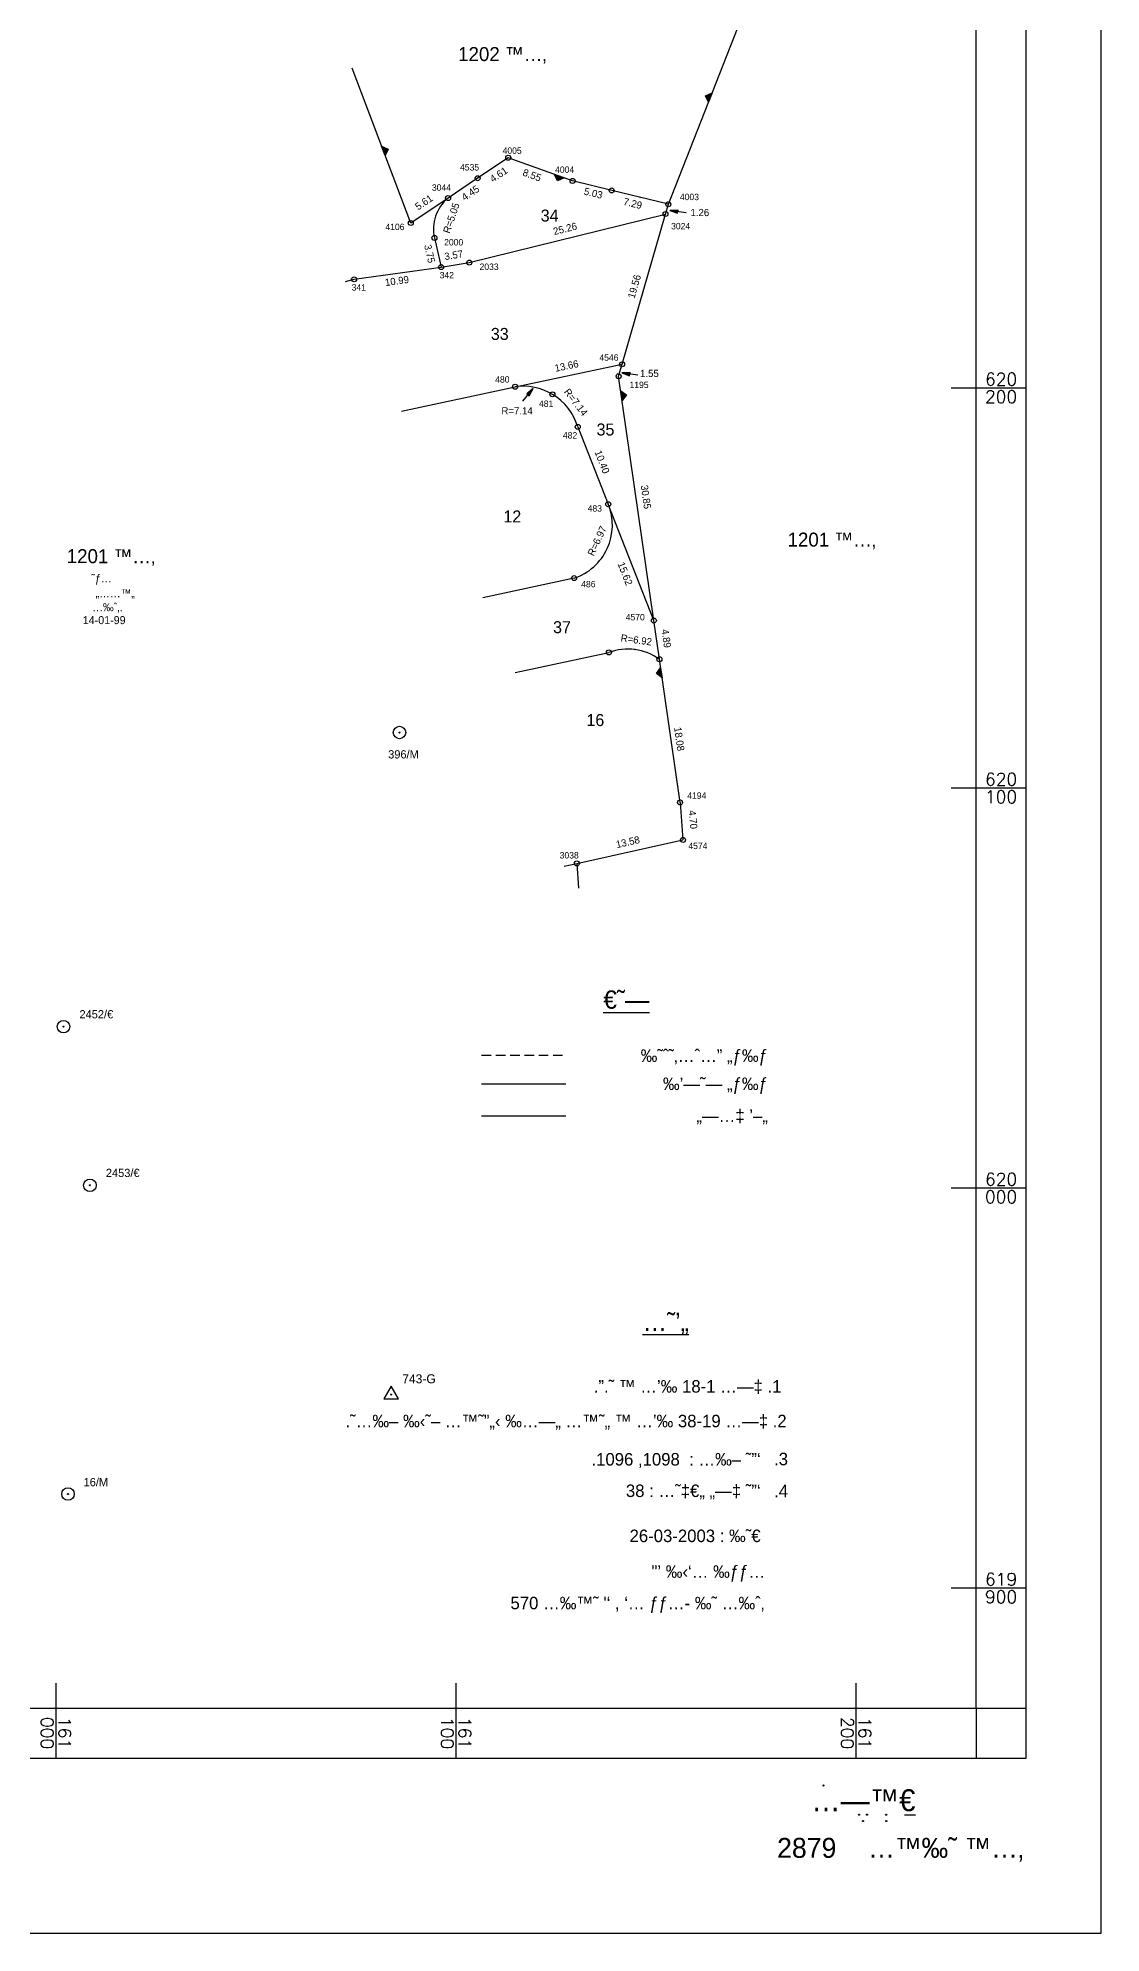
# Model space of a CAD drawing. Extents: x 160399 to 161261, y 619798 to 620526.
# Drawn here: x 160995.5 to 161261.2, y 619813.8 to 620287.5 of the extents above; entities that cross this region are included whole.
import ezdxf
from ezdxf.enums import TextEntityAlignment as Align

# ---------------------------------------------------------------- set-up
doc = ezdxf.new("R2010")
doc.units = 0
doc.header["$LTSCALE"] = 0.3749999999999999
doc.header["$MEASUREMENT"] = 0
doc.linetypes.add('HIDDEN', pattern=[9.524999999999999, 6.35, -3.175])
doc.layers.get('0').update_dxf_attribs({"linetype": 'CONTINUOUS'})
for name, color, linetype in [('DFT', 2, 'CONTINUOUS'), ('DRWP002', 2, 'CONTINUOUS'), ('DRWP007', 7, 'CONTINUOUS'), ('DRWS010', 2, 'CONTINUOUS'), ('DRWS012', 2, 'CONTINUOUS'), ('DRWT004', 2, 'CONTINUOUS'), ('FNCP002', 251, 'CONTINUOUS'), ('MGT', 25, 'CONTINUOUS'), ('PCLP001', 7, 'CONTINUOUS'), ('PCLP004', 7, 'CONTINUOUS'), ('PCLP007', 7, 'CONTINUOUS'), ('PCLS001', 2, 'CONTINUOUS'), ('PCLS004', 11, 'CONTINUOUS'), ('PCLS007', 4, 'CONTINUOUS'), ('PCLS012', 4, 'CONTINUOUS'), ('PH-RODP026', 3, 'HIDDEN'), ('SRVS001', 6, 'CONTINUOUS'), ('SRVS002', 6, 'CONTINUOUS'), ('SRVS007', 2, 'CONTINUOUS'), ('UD_PCLS008', 11, 'CONTINUOUS')]:
    doc.layers.add(name, color=color, linetype=linetype)
doc.styles.add('HEBTXT', font='hebtxt')
doc.styles.add('ME-2510', font='txt.shx', dxfattribs={"height": 3.125})
doc.styles.add('TRHEBTXT', font='hebtxt.shx')

# ---------------------------------------------------------------- blocks, each defined once
blk = doc.blocks.new('PCLS004')
blk = doc.blocks.new('SRVS002')
for radius in [1.25, 0.1]:
    blk.add_circle((0, 0), radius)
blk = doc.blocks.new('SRVS001')
blk.add_circle((0, 0), 0.1)
blk.add_3dface([(-1.472243186433546, -0.8499999999999996, -0.001), (1.472243186433545, -0.8500000000000009, -0.001), (1.040834085586084e-16, 1.7, -0.001)])
at = {"style": 'HEBTXT'}
for tag, p in [('NAME', (1.630640067418199e-16, 2.1, -0.001)), ('HEIGHT', (-3.33066907387547e-16, -3.050000000000001, -0.001))]:
    blk.add_attdef(tag, text='', height=1.8, dxfattribs=at).set_placement(p, align=Align.CENTER)
for tag, flags, p in [('KIND', 1, (-3.33066907387547e-16, -5.250000000000001, -0.001)), ('SOURCE-CODE', 9, (-3.33066907387547e-16, -7.450000000000001, -0.001)), ('MARK-CODE', 9, (-3.33066907387547e-16, -9.650000000000002, -0.001))]:
    blk.add_attdef(tag, text='', height=1.8, dxfattribs=dict(at, flags=flags)).set_placement(p, align=Align.CENTER)
blk = doc.blocks.new('PCLS008')
at = {"style": 'HEBTXT', "flags": 1}
blk.add_attdef('CAPTION', text='', height=1.5, dxfattribs=at).set_placement((-0.1651017121039331, -14.19119258294813), align=Align.CENTER)
blk = doc.blocks.new('SRVS007')
blk.add_circle((0, 0), 0.5)
at = {"style": 'HEBTXT'}
blk.add_attdef('NAME', text='', height=1.8, dxfattribs=at).set_placement((-0.01061771158461622, -2.996116567604858), align=Align.CENTER)
for tag, flags, p in [('HEIGHT', 1, (1.040834085586084e-16, -7.999999999999998, -0.001)), ('KIND', 1, (1.110223024625157e-16, -6.042079831357224, -0.001)), ('SOURCE-CODE', 9, (1.110223024625157e-16, -9.957920168642774, -0.001)), ('MARK-CODE', 9, (1.110223024625157e-16, -11.91584033728554, -0.0009999999999999998))]:
    blk.add_attdef(tag, text='', height=1.8, dxfattribs=dict(at, flags=flags)).set_placement(p, align=Align.CENTER)
blk = doc.blocks.new('PCLS007')
blk.add_circle((0, 0), 0.003125)
blk = doc.blocks.new('SU93_41L')
for points in [[(-1, 0), (0, 1), (1, 0)], [(-0.7585786437626905, 0.09999999999999998), (-7.317459302679231e-17, 0.8585786437626906), (0.7585786437626905, 0.09999999999999999)], [(-0.5171572875253809, 0.2), (-1.00281491009582e-16, 0.7171572875253809), (0.5171572875253808, 0.2)], [(-0.2757359312880714, 0.3), (-1.006676197321423e-16, 0.5757359312880714), (0.2757359312880712, 0.3)], [(-0.03431457505076198, 0.4), (-1.236166001407265e-16, 0.4343145750507619), (0.03431457505076168, 0.4000000000000001)]]:
    blk.add_lwpolyline(points, close=True)
blk = doc.blocks.new('SU93_41R')
for points in [[(1, 0), (0, -1), (-1, 0)], [(0.7585786437626905, -0.09999999999999998), (7.317459302679231e-17, -0.8585786437626906), (-0.7585786437626905, -0.09999999999999999)], [(0.5171572875253809, -0.2), (1.00281491009582e-16, -0.7171572875253809), (-0.5171572875253808, -0.2)], [(0.2757359312880714, -0.3), (1.006676197321423e-16, -0.5757359312880714), (-0.2757359312880712, -0.3)], [(0.03431457505076198, -0.4), (1.236166001407265e-16, -0.4343145750507619), (-0.03431457505076168, -0.4000000000000001)]]:
    blk.add_lwpolyline(points, close=True)
blk = doc.blocks.new('PCLS010')
blk.add_lwpolyline([(0.7499960592755787, -0.002431269442663295), (5.749996059275579, -0.002431269442663295), (3.249996059275579, 0.4975687305573367), (3.249996059275579, -0.5024312694426633), (5.749996059275579, -0.002431269442663295)])
blk.add_solid([(3.249996059275579, -0.5024312694426633), (3.249996059275579, 0.4975687305573367), (5.749996059275579, -0.002431269442663295)])
blk = doc.blocks.new('SU0_1')
at = {"color": 7, "style": 'HEBTXT'}
blk.add_text('…™‰˜ ™…‚', height=3.28, dxfattribs=at).set_placement((0, 0), align=Align.RIGHT)
blk = doc.blocks.new('SU0_3')

msp = doc.modelspace()

# ---------------------------------------------------------------- hatches: boundary and pattern name
at = {"layer": 'DRWS012'}
h = msp.add_hatch(dxfattribs=at)
h.set_pattern_fill('U', color=256, scale=100, style=0, double=1, pattern_type=0)
h.set_pattern_definition([(0, (0, 0), (0, 100), []), (90, (0, 0), (-100, 6.123031769111886e-15), [])])
h.paths.add_polyline_path([(160417.5, 619857.5), (161242.5, 619857.5), (161242.5, 620482.5), (160417.5, 620482.5)])
h.paths.add_polyline_path([(160436.25, 619876.25), (161223.75, 619876.25), (161223.75, 620463.75), (160436.25, 620463.75)], flags=16)

# ---------------------------------------------------------------- linework, layer by layer
at = {"layer": 'DRWP002'}
for points in [[(160417.5, 619857.5), (161242.5, 619857.5), (161242.5, 620482.5), (160417.5, 620482.5)], [(160430, 619870), (161230, 619870), (161230, 620470), (160430, 620470)]]:
    msp.add_lwpolyline(points, close=True, dxfattribs=at)
at = {"layer": 'DRWP002', "flags": 128}
for points in [[(161230, 619870), (161242.5, 619870)], [(161230, 619870), (161230, 619857.5)]]:
    msp.add_lwpolyline(points, dxfattribs=at)
at = {"layer": 'DRWP007'}
msp.add_lwpolyline([(160398.75, 619813.75), (161261.25, 619813.75), (161261.25, 620526.25), (160398.75, 620526.25)], close=True, dxfattribs=at)
at = {"layer": 'DRWS010', "flags": 128}
msp.add_lwpolyline([(161212.1183865264, 619843.3485519125), (161214.8802912637, 619843.3485519125)], dxfattribs=at)
at = {"layer": 'DRWS010'}
for centre in [(161191.8838428126, 619850.6526730735), (161200.7585238304, 619843.3485519125), (161201.7299166489, 619841.7590520026), (161202.7311032785, 619843.3485519125), (161207.5150723856, 619843.3485519125), (161207.5618189615, 619841.7590520026)]:
    msp.add_circle(centre, 0.1349488047126215, dxfattribs=at)
at = {"layer": 'FNCP002', "flags": 128}
msp.add_lwpolyline([(161106.4046342685, 620026.0147301216), (161127.4219480649, 620026.0147301216)], dxfattribs=at)
at = {"layer": 'PCLP001', "flags": 128}
for points in [[(161155.9943986569, 620096.401317012), (161150.8391990658, 620132.1887305188), (161149.4461543087, 620141.8592520719), (161140.6483317961, 620202.9337665809), (161141.5088522517, 620205.9112728063), (161152.3687826226, 620243.4879626741), (161153.0707255679, 620245.9167712815), (161138.9094286001, 620249.3674731164), (161129.1352900657, 620251.7491502925), (161113.05646993, 620257.55730735), (161105.4027561958, 620252.4318315864), (161098.0071873151, 620247.479228135), (161088.6848117889, 620241.2362967322), (161074.0160164456, 620279.9614034316)], [(161155.9943986569, 620096.401317012), (161156.7347768972, 620087.0270406955)], [(161106.4046342685, 620018.0404769476), (161127.4219480649, 620018.0404769476)]]:
    msp.add_lwpolyline(points, dxfattribs=at)
at = {"layer": 'PCLP004'}
for p, q in [((161103.3232754734, 620231.3444837404), (161152.3687826226, 620243.4879626741)), ((161094.6032754735, 620237.5044837403), (161096.2832754734, 620230.2044837405)), ((161074.5232754734, 620227.1644837405), (161096.2832754734, 620230.2044837405)), ((161096.2832754734, 620230.2044837405), (161103.3232754734, 620231.3444837404)), ((161072.345113629, 620226.5903605984), (161074.5232754734, 620227.1644837405)), ((161114.7632754327, 620200.304483721), (161141.5088522517, 620205.9112728063, 1998.102051808987)), ((161086.4093043962, 620194.1816282249), (161114.7632754327, 620200.304483721)), ((161130.4232754871, 620190.2844837445), (161138.0632754734, 620170.9444837405)), ((161149.4461543087, 620141.8592520719), (161138.0632754734, 620170.9444837405)), ((161129.5232754734, 620152.4644837405), (161106.6592118793, 620147.518877195)), ((161114.7628960476, 620128.8452019158), (161138.2232754735, 620133.9044837398)), ((161130.2103596364, 620081.159914715), (161156.7347768972, 620087.0270406955)), ((161127.0370651751, 620080.457990967), (161130.2103596364, 620081.159914715)), ((161130.2103596364, 620081.159914715), (161130.5832754734, 620074.9644837405))]:
    msp.add_line(p, q, dxfattribs=at)
for centre, radius, start, end in [((161104.4648153699, 620239.7073731059), 10.10458760592103, 129.7231646403467, 192.592109124493), ((161116.749437068, 620186.1612991663), 14.28196440939977, 59.00897188706187, 97.99390852652814), ((161116.7494370914, 620186.161299136), 14.2819644233364, 16.78006531535849, 59.00897202996122), ((161125.1418719667, 620165.7024808156), 13.94421970744478, 288.3130865357296, 22.08159315755561), ((161142.8746643036, 620120.8658356115), 13.84347366312503, 54.87741099085417, 109.6332783907218)]:
    msp.add_arc(centre, radius, start, end, dxfattribs=at)
at = {"layer": 'PCLP007', "flags": 128}
msp.add_lwpolyline([(161153.0707255679, 620245.9167712815), (161173.9932074651, 620299.2768657755)], dxfattribs=at)
at = {"layer": 'PH-RODP026', "flags": 128}
msp.add_lwpolyline([(161106.4046342685, 620033.2468409445), (161127.4219480649, 620033.2468409445)], dxfattribs=at)

# ---------------------------------------------------------------- block references
at = {"layer": 'DRWS010'}
ref = msp.add_blockref('SU0_3', (161201.8134325898, 619844.2277488655), dxfattribs=dict(at, xscale=1.520000000000001, yscale=1.520000000000001, zscale=1.520000000000001))
ref.add_attrib('HB_PLACE', '…—™€', dxfattribs={"layer": '0', "color": 7, "height": 5.472000000000002, "style": 'HEBTXT'}).set_placement((161201.8134325898, 619844.2277488655), align=Align.CENTER)
ref = msp.add_blockref('SU0_1', (161241.9154583836, 619832.5658892677), dxfattribs=dict(at, xscale=1.520000000000001, yscale=1.520000000000001, zscale=1.520000000000001))
ref.add_attrib('SU_GUS', '2879', dxfattribs={"layer": '0', "color": 7, "height": 4.985600000000002, "style": 'HEBTXT'}).set_placement((161195.0860746735, 619832.5658892677), align=Align.RIGHT)
at = {"layer": 'PCLS001', "xscale": 1.25, "yscale": 1.25, "zscale": 1.25}
for name, p, rotation in [('SU93_41L', (161163.5319665165, 620272.5968185286), 68.58986470102818), ('SU93_41R', (161081.851854196, 620259.2750658107), 110.7463317073482), ('SU93_41L', (161125.8144613843, 620252.9487342407), 160.138744509382), ('SU93_41R', (161141.3476962415, 620198.0787761663), 98.1971054717386), ('SU93_41L', (161151.3282214093, 620128.7939357078), 98.19710547175605)]:
    msp.add_blockref(name, p, dxfattribs=dict(at, rotation=rotation))
at = {"layer": 'PCLS004'}
ref = msp.add_blockref('PCLS004', (161111.577059833, 620281.3754981433), dxfattribs=dict(at, xscale=1.25, yscale=1.25, zscale=1.25, rotation=359.9783268330431))
ref.add_attrib('BLOCK', '1202 ™…‚', dxfattribs={"layer": '0', "height": 3.5, "rotation": 359.9783268330431, "style": 'HEBTXT'}).set_placement((161111.5771896284, 620281.7186287382), align=Align.CENTER)
ref = msp.add_blockref('PCLS004', (161193.9217367362, 620159.9954393029), dxfattribs=dict(at, xscale=1.25, yscale=1.25, zscale=1.25, rotation=359.9783268330431))
ref.add_attrib('BLOCK', '1201 ™…‚', dxfattribs={"layer": '0', "height": 3.5, "rotation": 359.9783268330431, "style": 'HEBTXT'}).set_placement((161193.9218665316, 620160.3385698978), align=Align.CENTER)
ref = msp.add_blockref('PCLS004', (161013.7351760322, 620155.8597353481), dxfattribs=dict(at, xscale=1.25, yscale=1.25, zscale=1.25, rotation=359.9783268330431))
ref.add_attrib('BLOCK', '1201 ™…‚', dxfattribs={"layer": '0', "height": 3.5, "rotation": 359.9783268330431, "style": 'HEBTXT'}).set_placement((161013.7353058276, 620156.2028659431), align=Align.CENTER)
at = {"layer": 'PCLS007'}
ref = msp.add_blockref('PCLS007', (161109.2294754734, 620254.9944837405), dxfattribs=dict(at, xscale=1.25, yscale=1.25, zscale=1.25, rotation=33.81013799051703))
ref.add_attrib('FRONT-LEN', '4.61', dxfattribs={"layer": '0', "height": 1.8, "rotation": 33.81013799463471, "style": 'HEBTXT'}).set_placement((161111.165870033, 620252.5957584778), align=Align.CENTER)
ref = msp.add_blockref('PCLS007', (161121.0957754734, 620254.6531837406), dxfattribs=dict(at, xscale=1.25, yscale=1.25, zscale=1.25, rotation=340.1388139455955))
ref.add_attrib('FRONT-LEN', '8.55', dxfattribs={"layer": '0', "height": 1.8, "rotation": 340.1388139439191, "style": 'HEBTXT'}).set_placement((161118.7028992847, 620252.3605683193), align=Align.CENTER)
ref = msp.add_blockref('PCLS007', (161093.3458754735, 620244.3576837406), dxfattribs=dict(at, xscale=1.25, yscale=1.25, zscale=1.25, rotation=33.80847515464563))
ref.add_attrib('FRONT-LEN', '5.61', dxfattribs={"layer": '0', "height": 1.8, "rotation": 33.80847515368536, "style": 'HEBTXT'}).set_placement((161092.4764715233, 620245.6559683864), align=Align.CENTER)
ref = msp.add_blockref('PCLS007', (161101.7048754734, 620249.9553837404), dxfattribs=dict(at, xscale=1.25, yscale=1.25, zscale=1.25, rotation=33.80897233923133))
ref.add_attrib('FRONT-LEN', '4.45', dxfattribs={"layer": '0', "height": 1.8, "rotation": 33.80897233564061, "style": 'HEBTXT'}).set_placement((161104.0999007114, 620248.0095441052), align=Align.CENTER)
ref = msp.add_blockref('PCLS007', (161134.0222754735, 620250.5581837404), dxfattribs=dict(at, xscale=1.25, yscale=1.25, zscale=1.25, rotation=346.3046721851399))
ref.add_attrib('FRONT-LEN', '5.03', dxfattribs={"layer": '0', "height": 1.8, "rotation": 346.3046721809603, "style": 'HEBTXT'}).set_placement((161134.1073332758, 620247.8254572151), align=Align.CENTER)
ref = msp.add_blockref('PCLS007', (161145.9899754734, 620247.6419837405), dxfattribs=dict(at, xscale=1.25, yscale=1.25, zscale=1.25, rotation=346.3060234290742))
ref.add_attrib('FRONT-LEN', '7.29', dxfattribs={"layer": '0', "height": 1.8, "rotation": 346.3060234323632, "style": 'HEBTXT'}).set_placement((161143.9580607164, 620245.2485704514), align=Align.CENTER)
ref = msp.add_blockref('PCLS007', (161152.7196754734, 620244.7022837405), dxfattribs=dict(at, xscale=1.25, yscale=1.25, zscale=1.25, rotation=73.87903406422393))
ref.add_attrib('FRONT-LEN', '1.26', dxfattribs={"layer": '0', "height": 1.8, "style": 'HEBTXT'}).set_placement((161160.9396486487, 620242.9552364345), align=Align.CENTER)
at = {"layer": 'PCLS007', "xscale": -0.8243603753508069, "yscale": -0.8231655545532703, "zscale": 0.8243603753508069}
for p, rotation in [((161158.1132582812, 620243.6608069099), 351.0978137384637), ((161146.098197564, 620203.0661055209), 351.0978137384637), ((161116.3029323948, 620196.2081881135), 231.3170917322951)]:
    msp.add_blockref('PCLS010', p, dxfattribs=dict(at, rotation=rotation))
at = {"layer": 'PCLS007'}
ref = msp.add_blockref('PCLS007', (161127.8459754734, 620237.4160837405), dxfattribs=dict(at, xscale=1.25, yscale=1.25, zscale=1.25, rotation=13.90670432777829))
ref.add_attrib('FRONT-LEN', '25.26', dxfattribs={"layer": '0', "height": 1.8, "rotation": 13.90670432336508, "style": 'HEBTXT'}).set_placement((161127.4704416814, 620238.9327843112), align=Align.CENTER)
ref = msp.add_blockref('PCLS007', (161095.4430754734, 620233.8543837406), dxfattribs=dict(at, xscale=1.25, yscale=1.25, zscale=1.25, rotation=282.9605617793981))
ref.add_attrib('FRONT-LEN', '3.75', dxfattribs={"layer": '0', "height": 1.8, "rotation": 282.9605617803814, "style": 'HEBTXT'}).set_placement((161092.5402734277, 620233.3630601286), align=Align.CENTER)
ref = msp.add_blockref('PCLS007', (161099.8031754735, 620230.7743837405), dxfattribs=dict(at, xscale=1.25, yscale=1.25, zscale=1.25, rotation=9.196323560898378))
ref.add_attrib('FRONT-LEN', '3.57', dxfattribs={"layer": '0', "height": 1.8, "rotation": 9.196323556052414, "style": 'HEBTXT'}).set_placement((161099.5534600878, 620232.316800181), align=Align.CENTER)
ref = msp.add_blockref('PCLS007', (161085.4031754734, 620228.6844837405), dxfattribs=dict(at, xscale=1.25, yscale=1.25, zscale=1.25, rotation=7.953154135030012))
ref.add_attrib('FRONT-LEN', '10.99', dxfattribs={"layer": '0', "height": 1.8, "rotation": 7.953154138738867, "style": 'HEBTXT'}).set_placement((161085.351495236, 620225.8745911603), align=Align.CENTER)
ref = msp.add_blockref('PCLS007', (161146.9386754734, 620224.6994837404), dxfattribs=dict(at, xscale=1.25, yscale=1.25, zscale=1.25, rotation=73.88027719720358))
ref.add_attrib('FRONT-LEN', '19.56', dxfattribs={"layer": '0', "height": 1.8, "rotation": 73.88027719555586, "style": 'HEBTXT'}).set_placement((161145.4376072894, 620225.1333046214), align=Align.CENTER)
ref = msp.add_blockref('PCLS007', (161128.1359754734, 620203.1076837406), dxfattribs=dict(at, xscale=1.25, yscale=1.25, zscale=1.25, rotation=11.8398056032871))
ref.add_attrib('FRONT-LEN', '13.66', dxfattribs={"layer": '0', "height": 1.8, "rotation": 11.8398056029512, "style": 'HEBTXT'}).set_placement((161127.8153878803, 620204.6369416798), align=Align.CENTER)
ref = msp.add_blockref('PCLS007', (161141.0784754734, 620204.4223837405), dxfattribs=dict(at, xscale=1.25, yscale=1.25, zscale=1.25, rotation=73.88192447813202))
ref.add_attrib('FRONT-LEN', '1.55', dxfattribs={"layer": '0', "height": 1.8, "style": 'HEBTXT'}).set_placement((161148.344441596, 620202.7368920764), align=Align.CENTER)
ref = msp.add_blockref('PCLS007', (161134.2431754734, 620180.6143837404), dxfattribs=dict(at, xscale=1.25, yscale=1.25, zscale=1.25, rotation=291.5565287880308))
ref.add_attrib('FRONT-LEN', '10.40', dxfattribs={"layer": '0', "height": 1.8, "rotation": 291.5565287868142, "style": 'HEBTXT'}).set_placement((161135.6963872237, 620181.1884759447), align=Align.CENTER)
ref = msp.add_blockref('PCLS007', (161145.0471754734, 620172.3963837405), dxfattribs=dict(at, xscale=1.25, yscale=1.25, zscale=1.25, rotation=278.1970734579402))
ref.add_attrib('FRONT-LEN', '30.85', dxfattribs={"layer": '0', "height": 1.8, "rotation": 278.1970734570547, "style": 'HEBTXT'}).set_placement((161146.5937122153, 620172.619162456), align=Align.CENTER)
ref = msp.add_blockref('PCLS007', (161143.7546754734, 620156.4017837406), dxfattribs=dict(at, xscale=1.25, yscale=1.25, zscale=1.25, rotation=291.3732812840538))
ref.add_attrib('FRONT-LEN', '15.62', dxfattribs={"layer": '0', "height": 1.8, "rotation": 291.3732812836633, "style": 'HEBTXT'}).set_placement((161141.4398904369, 620153.2538343957), align=Align.CENTER)
ref = msp.add_blockref('PCLS007', (161150.1425754734, 620137.0238837404), dxfattribs=dict(at, xscale=1.25, yscale=1.25, zscale=1.25, rotation=278.1969473115942))
ref.add_attrib('FRONT-LEN', '4.89', dxfattribs={"layer": '0', "height": 1.8, "rotation": 278.1969473110051, "style": 'HEBTXT'}).set_placement((161151.6891127058, 620137.2466590512), align=Align.CENTER)
ref = msp.add_blockref('PCLS007', (161153.4166754734, 620114.2949837404), dxfattribs=dict(at, xscale=1.25, yscale=1.25, zscale=1.25, rotation=278.1971091596967))
ref.add_attrib('FRONT-LEN', '18.08', dxfattribs={"layer": '0', "height": 1.8, "rotation": 278.1971091589189, "style": 'HEBTXT'}).set_placement((161154.926370192, 620112.112039048), align=Align.CENTER)
ref = msp.add_blockref('PCLS007', (161156.3644754731, 620091.7140837405), dxfattribs=dict(at, xscale=1.25, yscale=1.25, zscale=1.25, rotation=275.1988864517164))
ref.add_attrib('FRONT-LEN', '4.70', dxfattribs={"layer": '0', "height": 1.8, "rotation": 275.1988864525342, "style": 'HEBTXT'}).set_placement((161158.3521018492, 620092.0160157769), align=Align.CENTER)
ref = msp.add_blockref('PCLS007', (161143.4724754734, 620084.0933837404, 1000), dxfattribs=dict(at, xscale=1.25, yscale=1.25, zscale=1.25, rotation=12.47257654282798))
ref.add_attrib('FRONT-LEN', '13.58', dxfattribs={"layer": '0', "height": 1.8, "rotation": 12.47257654672053, "style": 'HEBTXT'}).set_placement((161143.1350187469, 620085.6190079431), align=Align.CENTER)
at = {"layer": 'PCLS012'}
ref = msp.add_blockref('PCLS007', (161094.9014532125, 620242.9706838403), dxfattribs=dict(at, xscale=1.25, yscale=1.25, zscale=1.25, rotation=71.15728094385302))
ref.add_attrib('FRONT-LEN', 'R=5.05', dxfattribs={"layer": '0', "height": 1.8, "rotation": 71.15728094276409, "style": 'HEBTXT'}).set_placement((161099.6671835852, 620242.1983959954), align=Align.CENTER)
ref = msp.add_blockref('PCLS007', (161119.596329155, 620200.156480148), dxfattribs=dict(at, xscale=1.25, yscale=1.25, zscale=1.25, rotation=348.502378617518))
ref.add_attrib('FRONT-LEN', 'R=7.14', dxfattribs={"layer": '0', "height": 1.8, "style": 'HEBTXT'}).set_placement((161115.2574920559, 620193.4014734391), align=Align.CENTER)
ref = msp.add_blockref('PCLS007', (161128.0197762311, 620194.9333284448), dxfattribs=dict(at, xscale=1.25, yscale=1.25, zscale=1.25, rotation=307.8938345072687))
ref.add_attrib('FRONT-LEN', 'R=7.14', dxfattribs={"layer": '0', "height": 1.8, "rotation": 307.8938345052875, "style": 'HEBTXT'}).set_placement((161129.252823391, 620195.8930163897), align=Align.CENTER)
ref = msp.add_blockref('PCLS007', (161137.7999413685, 620159.8529184393), dxfattribs=dict(at, xscale=1.25, yscale=1.25, zscale=1.25, rotation=65.19733984661407))
ref.add_attrib('FRONT-LEN', 'R=6.97', dxfattribs={"layer": '0', "height": 1.8, "rotation": 65.19733984841733, "style": 'HEBTXT'}).set_placement((161136.0652338471, 620161.3870274166), align=Align.CENTER)
ref = msp.add_blockref('PCLS007', (161144.7400265094, 620134.582966926), dxfattribs=dict(at, xscale=1.25, yscale=1.25, zscale=1.25, rotation=352.2551824308811))
ref.add_attrib('FRONT-LEN', 'R=6.92', dxfattribs={"layer": '0', "height": 1.8, "rotation": 352.2551824251357, "style": 'HEBTXT'}).set_placement((161144.9505910491, 620136.1312139427), align=Align.CENTER)
at = {"layer": 'SRVS001'}
ref = msp.add_blockref('SRVS001', (161083.78, 619948.36, 1000), dxfattribs=dict(at, xscale=1.25, yscale=1.25, zscale=1.25))
ref.add_attrib('NAME', '743-G', dxfattribs={"layer": '0', "height": 2.25, "style": 'HEBTXT'}).set_placement((161090.7460063181, 619951.1897751479), align=Align.CENTER)
at = {"layer": 'SRVS002'}
ref = msp.add_blockref('SRVS002', (161085.88, 620113.8599999999, 1000), dxfattribs=dict(at, xscale=1.25, yscale=1.25, zscale=1.25))
ref.add_attrib('NAME', '396/M', dxfattribs={"layer": '0', "height": 2.06, "style": 'HEBTXT'}).set_placement((161086.8638495558, 620107.3833908476), align=Align.CENTER)
ref = msp.add_blockref('SRVS002', (161001.88, 620040.35, 1000), dxfattribs=dict(at, xscale=1.25, yscale=1.25, zscale=1.25))
ref.add_attrib('NAME', '2452/€', dxfattribs={"layer": '0', "height": 2.06, "style": 'HEBTXT'}).set_placement((161010.0839226839, 620042.4124999999), align=Align.CENTER)
ref = msp.add_blockref('SRVS002', (161008.48, 620000.69, 1000), dxfattribs=dict(at, xscale=1.25, yscale=1.25, zscale=1.25))
ref.add_attrib('NAME', '2453/€', dxfattribs={"layer": '0', "height": 2.06, "style": 'HEBTXT'}).set_placement((161016.6839226839, 620002.7524999998), align=Align.CENTER)
ref = msp.add_blockref('SRVS002', (161003, 619923.4999999999, 1000), dxfattribs=dict(at, xscale=1.25, yscale=1.25, zscale=1.25))
ref.add_attrib('NAME', '16/M', dxfattribs={"layer": '0', "height": 2.06, "style": 'HEBTXT'}).set_placement((161009.9660063181, 619925.454775148), align=Align.CENTER)
at = {"layer": 'SRVS007'}
ref = msp.add_blockref('SRVS007', (161113.0564694734, 620257.5573077404, 2000), dxfattribs=dict(at, xscale=1.25, yscale=1.25, zscale=1.25))
ref.add_attrib('NAME', '4005', dxfattribs={"layer": '0', "height": 1.6, "style": 'HEBTXT'}).set_placement((161114.0246613348, 620258.5295291173), align=Align.CENTER)
ref = msp.add_blockref('SRVS007', (161105.4027561957, 620252.4318315864, 2000), dxfattribs=dict(at, xscale=1.25, yscale=1.25, zscale=1.25))
ref.add_attrib('NAME', '4535', dxfattribs={"layer": '0', "height": 1.6, "style": 'HEBTXT'}).set_placement((161103.3859658687, 620254.3596867605), align=Align.CENTER)
ref = msp.add_blockref('SRVS007', (161129.1352900657, 620251.7491502925, 2000), dxfattribs=dict(at, xscale=1.25, yscale=1.25, zscale=1.25))
ref.add_attrib('NAME', '4004', dxfattribs={"layer": '0', "height": 1.6, "style": 'HEBTXT'}).set_placement((161127.1455778868, 620253.7694408196), align=Align.CENTER)
ref = msp.add_blockref('SRVS007', (161098.0071873151, 620247.479228135, 2000), dxfattribs=dict(at, xscale=1.25, yscale=1.25, zscale=1.25))
ref.add_attrib('NAME', '3044', dxfattribs={"layer": '0', "height": 1.6, "style": 'HEBTXT'}).set_placement((161096.3580917853, 620249.303092071), align=Align.CENTER)
at = {"layer": 'SRVS007', "xscale": 1.25, "yscale": 1.25, "zscale": 1.25}
for p in [(161138.9094286001, 620249.3674731164, 2000), (161138.2232754734, 620133.9044837405, 2000), (161150.8391990659, 620132.1887305186, 2000)]:
    msp.add_blockref('SRVS007', p, dxfattribs=at)
at = {"layer": 'SRVS007'}
ref = msp.add_blockref('SRVS007', (161153.0707255679, 620245.9167712815, 2000), dxfattribs=dict(at, xscale=1.25, yscale=1.25, zscale=1.25))
ref.add_attrib('NAME', '4003', dxfattribs={"layer": '0', "height": 1.6, "style": 'HEBTXT'}).set_placement((161158.3414520949, 620246.953475411), align=Align.CENTER)
ref = msp.add_blockref('SRVS007', (161152.3687826226, 620243.4879626741, 2000), dxfattribs=dict(at, xscale=1.25, yscale=1.25, zscale=1.25))
ref.add_attrib('NAME', '3024', dxfattribs={"layer": '0', "height": 1.6, "style": 'HEBTXT'}).set_placement((161156.141993973, 620239.6625700276), align=Align.CENTER)
ref = msp.add_blockref('SRVS007', (161088.6848117889, 620241.2362967322, 2000), dxfattribs=dict(at, xscale=1.25, yscale=1.25, zscale=1.25))
ref.add_attrib('NAME', '4106', dxfattribs={"layer": '0', "height": 1.6, "style": 'HEBTXT'}).set_placement((161084.7244832996, 620239.4679089052), align=Align.CENTER)
ref = msp.add_blockref('SRVS007', (161094.6032754734, 620237.5044837403, 2000), dxfattribs=dict(at, xscale=1.25, yscale=1.25, zscale=1.25))
ref.add_attrib('NAME', '2000', dxfattribs={"layer": '0', "height": 1.6, "style": 'HEBTXT'}).set_placement((161099.4104760287, 620235.6208881629), align=Align.CENTER)
ref = msp.add_blockref('SRVS007', (161074.5232754734, 620227.1644837405, 2000), dxfattribs=dict(at, xscale=1.25, yscale=1.25, zscale=1.25))
ref.add_attrib('NAME', '341', dxfattribs={"layer": '0', "height": 1.6, "style": 'HEBTXT'}).set_placement((161075.6898034069, 620224.3422852927), align=Align.CENTER)
ref = msp.add_blockref('SRVS007', (161096.2832754734, 620230.2044837405, 2000), dxfattribs=dict(at, xscale=1.25, yscale=1.25, zscale=1.25))
ref.add_attrib('NAME', '342', dxfattribs={"layer": '0', "height": 1.6, "style": 'HEBTXT'}).set_placement((161097.7042702037, 620227.4090070731), align=Align.CENTER)
ref = msp.add_blockref('SRVS007', (161103.3232754734, 620231.3444837404, 2000), dxfattribs=dict(at, xscale=1.25, yscale=1.25, zscale=1.25))
ref.add_attrib('NAME', '2033', dxfattribs={"layer": '0', "height": 1.6, "style": 'HEBTXT'}).set_placement((161108.2664906772, 620229.5059356659), align=Align.CENTER)
ref = msp.add_blockref('SRVS007', (161141.5088522517, 620205.9112728063, 2000), dxfattribs=dict(at, xscale=1.25, yscale=1.25, zscale=1.25))
ref.add_attrib('NAME', '4546', dxfattribs={"layer": '0', "height": 1.6, "style": 'HEBTXT'}).set_placement((161138.2252172224, 620206.8195690813), align=Align.CENTER)
ref = msp.add_blockref('SRVS007', (161114.7632754734, 620200.3044837404, 2000), dxfattribs=dict(at, xscale=1.25, yscale=1.25, zscale=1.25))
ref.add_attrib('NAME', '480', dxfattribs={"layer": '0', "height": 1.6, "style": 'HEBTXT'}).set_placement((161111.5786066887, 620201.3326624468), align=Align.CENTER)
ref = msp.add_blockref('SRVS007', (161140.6483317961, 620202.9337665809, 2000), dxfattribs=dict(at, xscale=1.25, yscale=1.25, zscale=1.25))
ref.add_attrib('NAME', '1195', dxfattribs={"layer": '0', "height": 1.6, "style": 'HEBTXT'}).set_placement((161145.7520471154, 620199.9755135733), align=Align.CENTER)
ref = msp.add_blockref('SRVS007', (161124.1032754734, 620198.4044837405, 2000), dxfattribs=dict(at, xscale=1.25, yscale=1.25, zscale=1.25))
ref.add_attrib('NAME', '481', dxfattribs={"layer": '0', "height": 1.6, "style": 'HEBTXT'}).set_placement((161122.5270617074, 620195.2668012874), align=Align.CENTER)
ref = msp.add_blockref('SRVS007', (161130.4232754734, 620190.2844837403, 2000), dxfattribs=dict(at, xscale=1.25, yscale=1.25, zscale=1.25))
ref.add_attrib('NAME', '482', dxfattribs={"layer": '0', "height": 1.6, "style": 'HEBTXT'}).set_placement((161128.5002094991, 620187.3564810958), align=Align.CENTER)
ref = msp.add_blockref('SRVS007', (161138.0632754734, 620170.9444837405, 2000), dxfattribs=dict(at, xscale=1.25, yscale=1.25, zscale=1.25))
ref.add_attrib('NAME', '483', dxfattribs={"layer": '0', "height": 1.6, "style": 'HEBTXT'}).set_placement((161134.6916925847, 620169.0972961934), align=Align.CENTER)
ref = msp.add_blockref('SRVS007', (161129.5232754734, 620152.4644837405, 2000), dxfattribs=dict(at, xscale=1.25, yscale=1.25, zscale=1.25))
ref.add_attrib('NAME', '486', dxfattribs={"layer": '0', "height": 1.6, "style": 'HEBTXT'}).set_placement((161133.0767266921, 620150.1703083434), align=Align.CENTER)
ref = msp.add_blockref('SRVS007', (161149.4461543087, 620141.8592520719, 2000), dxfattribs=dict(at, xscale=1.25, yscale=1.25, zscale=1.25))
ref.add_attrib('NAME', '4570', dxfattribs={"layer": '0', "height": 1.6, "style": 'HEBTXT'}).set_placement((161144.8010713743, 620141.9177249237), align=Align.CENTER)
ref = msp.add_blockref('SRVS007', (161155.9943986569, 620096.401317012, 2000), dxfattribs=dict(at, xscale=1.25, yscale=1.25, zscale=1.25))
ref.add_attrib('NAME', '4194', dxfattribs={"layer": '0', "height": 1.6, "style": 'HEBTXT'}).set_placement((161160.1821008947, 620097.2980352453), align=Align.CENTER)
ref = msp.add_blockref('SRVS007', (161156.7347768972, 620087.0270406955, 2000), dxfattribs=dict(at, xscale=1.25, yscale=1.25, zscale=1.25))
ref.add_attrib('NAME', '4574', dxfattribs={"layer": '0', "height": 1.6, "style": 'HEBTXT'}).set_placement((161160.4606300037, 620084.724762618), align=Align.CENTER)
ref = msp.add_blockref('SRVS007', (161130.2103596364, 620081.159914715, 2000), dxfattribs=dict(at, xscale=1.25, yscale=1.25, zscale=1.25))
ref.add_attrib('NAME', '3038', dxfattribs={"layer": '0', "height": 1.6, "style": 'HEBTXT'}).set_placement((161128.2883011371, 620082.3845988151), align=Align.CENTER)
at = {"layer": 'UD_PCLS008'}
ref = msp.add_blockref('PCLS008', (161123.4018397795, 620242.2190578566, 68), dxfattribs=dict(at, xscale=1.25, yscale=1.25, zscale=1.25))
ref.add_attrib('PARCEL', '34', dxfattribs={"layer": '0', "height": 3, "style": 'HEBTXT'}).set_placement((161123.4018397795, 620243.0940578566), align=Align.MIDDLE_CENTER)
ref = msp.add_blockref('PCLS008', (161110.933790439, 620212.635808059, 66), dxfattribs=dict(at, xscale=1.25, yscale=1.25, zscale=1.25))
ref.add_attrib('PARCEL', '33', dxfattribs={"layer": '0', "height": 3, "style": 'HEBTXT'}).set_placement((161110.933790439, 620213.510808059), align=Align.MIDDLE_CENTER)
ref = msp.add_blockref('PCLS008', (161137.3587870702, 620188.7420629502, 70), dxfattribs=dict(at, xscale=1.25, yscale=1.25, zscale=1.25))
ref.add_attrib('PARCEL', '35', dxfattribs={"layer": '0', "height": 3, "style": 'HEBTXT'}).set_placement((161137.3587870702, 620189.61706295), align=Align.MIDDLE_CENTER)
ref = msp.add_blockref('PCLS008', (161114.075580609, 620167.00143063, 24), dxfattribs=dict(at, xscale=1.25, yscale=1.25, zscale=1.25))
ref.add_attrib('PARCEL', '12', dxfattribs={"layer": '0', "height": 3, "style": 'HEBTXT'}).set_placement((161114.075580609, 620167.87643063), align=Align.MIDDLE_CENTER)
ref = msp.add_blockref('PCLS008', (161126.4877590042, 620139.3253185519, 74), dxfattribs=dict(at, xscale=1.25, yscale=1.25, zscale=1.25))
ref.add_attrib('PARCEL', '37', dxfattribs={"layer": '0', "height": 3, "style": 'HEBTXT'}).set_placement((161126.4877590042, 620140.2003185519), align=Align.MIDDLE_CENTER)
ref = msp.add_blockref('PCLS008', (161134.8278039529, 620116.1123144603, 32), dxfattribs=dict(at, xscale=1.25, yscale=1.25, zscale=1.25))
ref.add_attrib('PARCEL', '16', dxfattribs={"layer": '0', "height": 3, "style": 'HEBTXT'}).set_placement((161134.8278039529, 620116.9873144603), align=Align.MIDDLE_CENTER)

# ---------------------------------------------------------------- texts
at = {"layer": 'DFT', "style": 'TRHEBTXT'}
for s, height, p in [('%%u€˜—', 4.566013222665788, (161136.821451088, 620044.8265222578)), ('%%u…˜’„', 4.566013222665788, (161146.6489946493, 619964.262023133)), ('.3', 3.125, (161179.5025558833, 619930.7014097879)), ('.4', 3.125, (161179.5025558833, 619922.685720657))]:
    msp.add_text(s, height=height, dxfattribs=at).set_placement(p)
for s, p in [('‰˜ˆ˜‚…ˆ…” „ƒ‰ƒ', (161177.9536242487, 620031.5312828531)), ('‰’—˜— „ƒ‰ƒ', (161177.9536242487, 620024.4994147972)), ('„—…‡ ’–„', (161177.9536242487, 620016.5251616231)), ('.”.˜ ™ …’‰ 18-1 …—‡ .1', (161181.3492948435, 619948.8603080232)), ('.˜…‰– ‰‹˜– …™˜”„‹ ‰…—„ …™˜„ ™ …’‰ 38-19 …—‡ .2', (161182.6423373994, 619940.1949530782)), ('.1096 ,1098  : …‰– ˜”‘', (161176.135347117, 619930.6296502318)), ('38 : …˜‡€„ „—‡ ˜”‘', (161176.135347117, 619922.762682267)), ('26-03-2003 : ‰˜€', (161176.135347117, 619911.493597737)), ('"’ ‰‹‘… ‰ƒƒ…', (161177.2609945082, 619902.560770919)), ("570 …‰™˜ '‘ , ‘… ƒƒ…- ‰˜ …‰ˆ‚", (161177.1008430397, 619894.6926553055))]:
    msp.add_text(s, height=3.125, dxfattribs=at).set_placement(p, align=Align.RIGHT)
at = {"layer": 'DRWT004', "style": 'ME-2510'}
for s, p in [('200', (161236.25, 620197.8125)), ('620', (161236.25, 620202.1875)), ('620', (161236.25, 620102.1875)), ('100', (161236.25, 620097.8125)), ('620', (161236.25, 620002.1875)), ('000', (161236.25, 619997.8125)), ('619', (161236.25, 619902.1875)), ('900', (161236.25, 619897.8125))]:
    msp.add_text(s, height=3.125, dxfattribs=at).set_placement(p, align=Align.MIDDLE)
for s, p in [('000', (160997.8125, 619863.75)), ('161', (161002.1875, 619863.75)), ('100', (161097.8125, 619863.75)), ('161', (161102.1875, 619863.75)), ('200', (161197.8125, 619863.75)), ('161', (161202.1875, 619863.75))]:
    msp.add_text(s, height=3.125, rotation=270, dxfattribs=at).set_placement(p, align=Align.MIDDLE)
at = {"layer": 'MGT', "color": 2, "style": 'HEBTXT'}
for s, p in [('„……™„', (161009.9181957926, 620147.6985844988)), ('14-01-99', (161006.6963705549, 620140.9634831122)), ('…‰ˆ‚.', (161009.0736629501, 620144.2043875079))]:
    msp.add_text(s, height=2, dxfattribs=at).set_placement(p)
at = {"layer": 'PCLS004', "style": 'HEBTXT'}
msp.add_text('˜ƒ…', height=2, dxfattribs=at).set_placement((161008.8600586269, 620151.4318808966))

doc.saveas('drawing.dxf')
